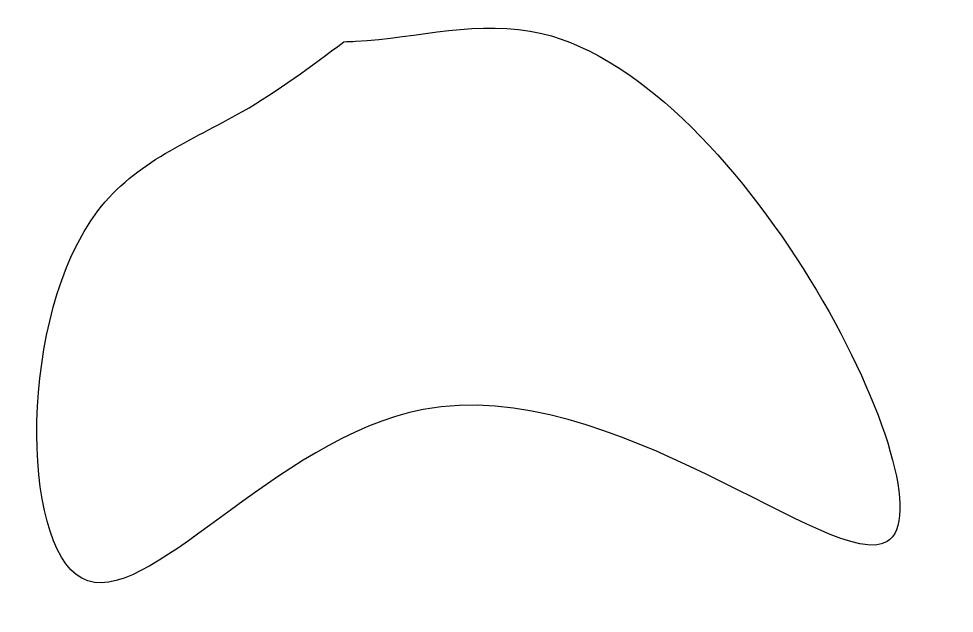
# Model space of a CAD drawing. Header units: metres. Extents: x 199.55 to 206.4, y 199 to 203.35.
import ezdxf

# ---------------------------------------------------------------- set-up
doc = ezdxf.new("R2010")
doc.units = ezdxf.units.M

# ---------------------------------------------------------------- blocks, each defined once
blk = doc.blocks.new('HONEYCOMB_BLOCK')
blk.add_spline([(1.9337, 3.1808), (1.1899, 2.6698), (0.133, 1.9437), (0.014, -0.7454), (2.514, 0.4898), (5.9079, -0.4773), (3.3814, 3.2414), (2.0191, 3.1843), (1.9337, 3.1808)], degree=3)
blk.add_spline([(1.9337, 3.1808), (1.1899, 2.6698), (0.133, 1.9437), (0.014, -0.7454), (2.514, 0.4898), (5.9079, -0.4773), (3.3814, 3.2414), (2.0191, 3.1843), (1.9337, 3.1808)], degree=3)

msp = doc.modelspace()

# ---------------------------------------------------------------- block references
msp.add_blockref('HONEYCOMB_BLOCK', (200, 200))

doc.saveas('drawing.dxf')
